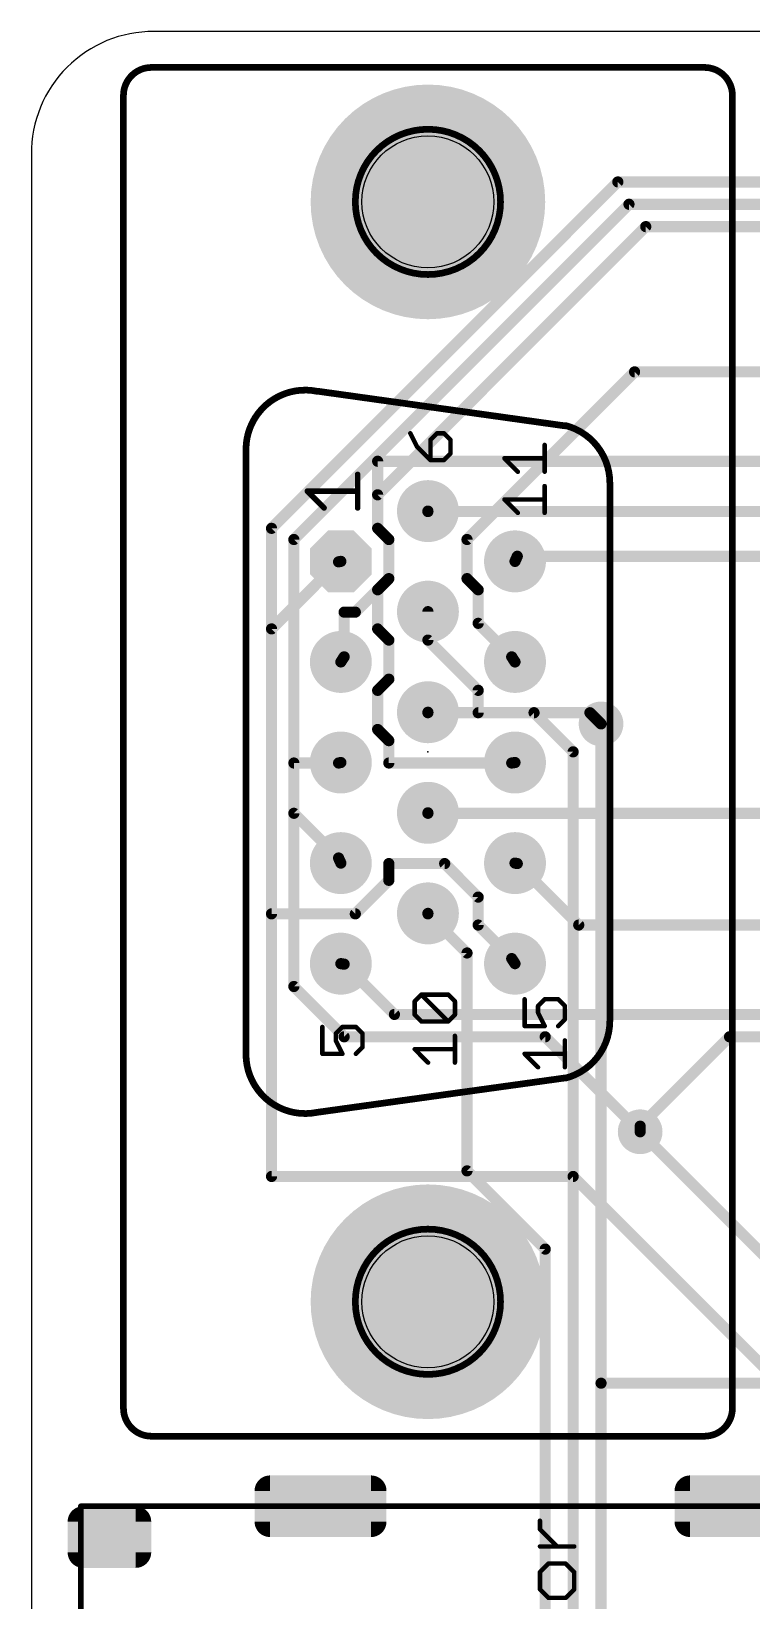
# Model space of a CAD drawing. Extents: x -5 to 102, y -1 to 61.
# Drawn here: x 0 to 16.38, y 25.67 to 61.33 of the extents above; entities that cross this region are included whole.
import ezdxf

# ---------------------------------------------------------------- set-up
doc = ezdxf.new("R2010")
doc.units = 0
for name, color, linetype in [('1', 22, 'CONTINUOUS'), ('16', 175, 'CONTINUOUS'), ('17', 82, 'CONTINUOUS'), ('18', 82, 'CONTINUOUS'), ('20', 7, 'CONTINUOUS'), ('21', 253, 'CONTINUOUS'), ('23', 7, 'CONTINUOUS'), ('43', 82, 'CONTINUOUS'), ('48', 253, 'CONTINUOUS')]:
    doc.layers.add(name, color=color, linetype=linetype)

# ---------------------------------------------------------------- blocks, each defined once
blk = doc.blocks.new('RECT224000X304000R50')
at = {"const_width": 0.35}
blk.add_lwpolyline([(0.525, -0.6), (0.525, 0.6, 0.4142), (0.35, 0.775), (-0.35, 0.775, 0.4142), (-0.525, 0.6), (-0.525, -0.6, 0.4142), (-0.35, -0.775), (0.35, -0.775, 0.4142)], format="xyb", close=True, dxfattribs=at)
blk.add_solid([(-0.3754, -0.6254), (0.3754, -0.6254), (-0.3754, 0.6254), (0.3754, 0.6254)])
blk = doc.blocks.new('RECT224000X480000R50')
at = {"const_width": 0.35}
blk.add_lwpolyline([(0.525, -1.15), (0.525, 1.15, 0.4142), (0.35, 1.325), (-0.35, 1.325, 0.4142), (-0.525, 1.15), (-0.525, -1.15, 0.4142), (-0.35, -1.325), (0.35, -1.325, 0.4142)], format="xyb", close=True, dxfattribs=at)
blk.add_solid([(-0.3754, -1.1754), (0.3754, -1.1754), (-0.3754, 1.1754), (0.3754, 1.1754)])
blk = doc.blocks.new('OCTAGONP')
at = {"const_width": 0.5}
blk.add_lwpolyline([(-0.25, -0.1036), (-0.25, 0.1036), (-0.1036, 0.25), (0.1036, 0.25), (0.25, 0.1036), (0.25, -0.1036), (0.1036, -0.25), (-0.1036, -0.25), (-0.25, -0.1036), (-0.25, 0.1036)], dxfattribs=at)
blk = doc.blocks.new('ROUNDP')
at = {"const_width": 0.5}
blk.add_lwpolyline([(0, -0.25, 1), (0, 0.25, 1), (0, -0.25)], format="xyb", dxfattribs=at)
blk = doc.blocks.new('ROUNDV')
at = {"const_width": 0.5}
blk.add_lwpolyline([(0, -0.25, 1), (0, 0.25, 1), (0, -0.25)], format="xyb", dxfattribs=at)

msp = doc.modelspace()

# ---------------------------------------------------------------- linework, layer by layer
at = {"layer": '1', "const_width": 0.254}
for points in [[(13.335, 57.912), (5.461, 50.038)], [(98.679, 57.912), (13.335, 57.912)], [(13.589, 57.404), (5.969, 49.784)], [(98.171, 57.404), (13.589, 57.404)], [(13.97, 56.896), (7.874, 50.8)], [(97.663, 56.896), (13.97, 56.896)], [(13.716, 53.594), (9.906, 49.784)], [(19.05, 53.594), (13.716, 53.594)], [(7.874, 50.8), (7.874, 50.038)], [(5.461, 50.038), (5.461, 41.275)], [(7.874, 50.038), (8.128, 49.784)], [(5.969, 49.784), (5.969, 43.561)], [(8.128, 49.784), (8.128, 48.895)], [(9.906, 49.784), (9.906, 48.895)], [(11.049, 49.403), (10.997, 49.287)], [(21.59, 49.403), (11.049, 49.403)], [(8.128, 48.895), (7.874, 48.641)], [(9.906, 48.895), (10.16, 48.641)], [(7.874, 48.641), (7.874, 47.752)], [(10.16, 48.641), (10.16, 47.879)], [(9.017, 48.144), (9.017, 47.498)], [(7.874, 47.752), (8.128, 47.498)], [(10.16, 47.879), (10.922, 47.117)], [(8.128, 47.498), (8.128, 46.609)], [(9.017, 47.498), (10.16, 46.355)], [(10.922, 47.117), (10.997, 47.001)], [(8.128, 46.609), (7.874, 46.355)], [(7.874, 46.355), (7.874, 45.466)], [(10.16, 46.355), (10.16, 45.847)], [(10.16, 45.847), (11.43, 45.847)], [(11.43, 45.847), (12.319, 44.958)], [(12.954, 45.593), (12.954, 30.607)], [(7.874, 45.466), (8.128, 45.212)], [(8.128, 45.212), (8.128, 44.704)], [(12.319, 44.958), (12.319, 15.875)], [(8.128, 44.704), (10.922, 44.704)], [(10.922, 44.704), (10.997, 44.715)], [(5.969, 43.561), (6.985, 42.545)], [(6.985, 42.545), (7.037, 42.429)], [(8.128, 42.418), (9.398, 42.418)], [(8.128, 42.037), (8.128, 42.418)], [(9.398, 42.418), (10.16, 41.656)], [(7.366, 41.275), (8.128, 42.037)], [(10.16, 41.656), (10.16, 41.021)], [(5.461, 41.275), (7.366, 41.275)], [(9.017, 41.275), (9.017, 41.286)], [(9.906, 40.386), (9.017, 41.275)], [(10.16, 41.021), (10.922, 40.259)], [(9.906, 35.433), (9.906, 40.386)], [(10.922, 40.259), (10.997, 40.143)], [(13.843, 36.322), (19.177, 30.988)], [(11.684, 33.655), (9.906, 35.433)], [(11.684, 21.463), (11.684, 33.655)], [(12.954, 30.607), (12.954, 18.034)], [(18.288, 30.607), (12.954, 30.607)]]:
    msp.add_lwpolyline(points, dxfattribs=at)
at = {"layer": '1', "const_width": 0.127}
for points in [[(13.335, 57.9755, 1), (13.335, 57.8485)], [(13.3799, 57.8671, 1), (13.2901, 57.9569)], [(13.589, 57.4675, 1), (13.589, 57.3405)], [(13.6339, 57.3591, 1), (13.5441, 57.4489)], [(13.97, 56.9595, 1), (13.97, 56.8325)], [(14.0149, 56.8511, 1), (13.9251, 56.9409)], [(13.716, 53.6575, 1), (13.716, 53.5305)], [(13.7609, 53.5491, 1), (13.6711, 53.6389)], [(7.9375, 50.8, 1), (7.8105, 50.8)], [(7.8291, 50.8449, 1), (7.9189, 50.7551)], [(5.5245, 50.038, 1), (5.3975, 50.038)], [(5.4161, 50.0829, 1), (5.5059, 49.9931)], [(7.9189, 50.0829, 1), (7.8291, 49.9931)], [(7.8105, 50.038, 1), (7.9375, 50.038)], [(6.0325, 49.784, 1), (5.9055, 49.784)], [(5.9241, 49.8289, 1), (6.0139, 49.7391)], [(8.1915, 49.784, 1), (8.0645, 49.784)], [(8.0831, 49.7391, 1), (8.1729, 49.8289)], [(9.9695, 49.784, 1), (9.8425, 49.784)], [(9.8611, 49.8289, 1), (9.9509, 49.7391)], [(10.9391, 49.313, 1), (11.0549, 49.261)], [(11.049, 49.4665, 1), (11.049, 49.3395)], [(11.1069, 49.377, 1), (10.9911, 49.429)], [(8.0645, 48.895, 1), (8.1915, 48.895)], [(8.1729, 48.8501, 1), (8.0831, 48.9399)], [(9.9509, 48.9399, 1), (9.8611, 48.8501)], [(9.8425, 48.895, 1), (9.9695, 48.895)], [(7.9375, 48.641, 1), (7.8105, 48.641)], [(7.8291, 48.6859, 1), (7.9189, 48.5961)], [(10.2235, 48.641, 1), (10.0965, 48.641)], [(10.1151, 48.5961, 1), (10.2049, 48.6859)], [(9.0805, 48.144, 1), (8.9535, 48.144)], [(7.9189, 47.7969, 1), (7.8291, 47.7071)], [(7.8105, 47.752, 1), (7.9375, 47.752)], [(10.2049, 47.9239, 1), (10.1151, 47.8341)], [(10.0965, 47.879, 1), (10.2235, 47.879)], [(8.1915, 47.498, 1), (8.0645, 47.498)], [(8.0831, 47.4531, 1), (8.1729, 47.5429)], [(9.0619, 47.5429, 1), (8.9721, 47.4531)], [(8.9535, 47.498, 1), (9.0805, 47.498)], [(10.9753, 47.1515, 1), (10.8687, 47.0825)], [(10.8771, 47.0721, 1), (10.9669, 47.1619)], [(10.9437, 46.9665, 1), (11.0503, 47.0355)], [(8.1729, 46.5641, 1), (8.0831, 46.6539)], [(7.9375, 46.355, 1), (7.8105, 46.355)], [(7.8291, 46.3999, 1), (7.9189, 46.3101)], [(8.0645, 46.609, 1), (8.1915, 46.609)], [(10.2235, 46.355, 1), (10.0965, 46.355)], [(10.1151, 46.3101, 1), (10.2049, 46.3999)], [(10.16, 45.9105, 1), (10.16, 45.7835)], [(10.0965, 45.847, 1), (10.2235, 45.847)], [(11.4749, 45.8919, 1), (11.3851, 45.8021)], [(11.43, 45.7835, 1), (11.43, 45.9105)], [(13.0175, 45.593, 1), (12.8905, 45.593)], [(7.9189, 45.5109, 1), (7.8291, 45.4211)], [(7.8105, 45.466, 1), (7.9375, 45.466)], [(8.1915, 45.212, 1), (8.0645, 45.212)], [(8.0831, 45.1671, 1), (8.1729, 45.2569)], [(12.3825, 44.958, 1), (12.2555, 44.958)], [(12.2741, 44.9131, 1), (12.3639, 45.0029)], [(8.128, 44.7675, 1), (8.128, 44.6405)], [(8.0645, 44.704, 1), (8.1915, 44.704)], [(10.9128, 44.7668, 1), (10.9312, 44.6412)], [(10.922, 44.6405, 1), (10.922, 44.7675)], [(11.0062, 44.6522, 1), (10.9878, 44.7778)], [(6.0139, 43.6059, 1), (5.9241, 43.5161)], [(5.9055, 43.561, 1), (6.0325, 43.561)], [(7.0429, 42.571, 1), (6.9271, 42.519)], [(6.9401, 42.5001, 1), (7.0299, 42.5899)], [(6.9791, 42.403, 1), (7.0949, 42.455)], [(8.128, 42.4815, 1), (8.128, 42.3545)], [(8.1915, 42.418, 1), (8.0645, 42.418)], [(9.4429, 42.4629, 1), (9.3531, 42.3731)], [(9.398, 42.3545, 1), (9.398, 42.4815)], [(8.0645, 42.037, 1), (8.1915, 42.037)], [(8.1729, 41.9921, 1), (8.0831, 42.0819)], [(10.2235, 41.656, 1), (10.0965, 41.656)], [(10.1151, 41.6111, 1), (10.2049, 41.7009)], [(5.461, 41.3385, 1), (5.461, 41.2115)], [(7.3211, 41.3199, 1), (7.4109, 41.2301)], [(7.366, 41.2115, 1), (7.366, 41.3385)], [(9.0805, 41.286, 1), (8.9535, 41.286)], [(9.0619, 41.3199, 1), (8.9721, 41.2301)], [(5.3975, 41.275, 1), (5.5245, 41.275)], [(8.9535, 41.275, 1), (9.0805, 41.275)], [(10.2049, 41.0659, 1), (10.1151, 40.9761)], [(10.0965, 41.021, 1), (10.2235, 41.021)], [(9.9695, 40.386, 1), (9.8425, 40.386)], [(9.8611, 40.3411, 1), (9.9509, 40.4309)], [(10.9753, 40.2935, 1), (10.8687, 40.2245)], [(10.8771, 40.2141, 1), (10.9669, 40.3039)], [(10.9437, 40.1085, 1), (11.0503, 40.1775)], [(13.8879, 36.3669, 1), (13.7981, 36.2771)], [(9.9509, 35.4779, 1), (9.8611, 35.3881)], [(9.8425, 35.433, 1), (9.9695, 35.433)], [(11.7475, 33.655, 1), (11.6205, 33.655)], [(11.6391, 33.6101, 1), (11.7289, 33.6999)], [(13.0175, 30.607, 1), (12.8905, 30.607)], [(12.954, 30.6705, 1), (12.954, 30.5435)], [(12.8905, 30.607, 1), (13.0175, 30.607)]]:
    msp.add_lwpolyline(points, format="xyb", dxfattribs=at)
at = {"layer": '16', "const_width": 0.254}
for points in [[(7.874, 51.562), (7.874, 50.038)], [(18.034, 51.562), (7.874, 51.562)], [(9.017, 50.419), (9.017, 50.43)], [(30.48, 50.419), (9.017, 50.419)], [(7.874, 50.038), (8.128, 49.784)], [(8.128, 49.784), (8.128, 48.895)], [(5.461, 47.752), (6.985, 49.276)], [(6.985, 49.276), (7.037, 49.287)], [(8.128, 48.895), (7.366, 48.133)], [(7.112, 48.133), (7.112, 47.117)], [(7.366, 48.133), (7.112, 48.133)], [(5.461, 35.306), (5.461, 47.752)], [(7.112, 47.117), (7.037, 47.001)], [(9.017, 45.847), (9.017, 45.858)], [(9.017, 45.847), (12.7, 45.847)], [(12.7, 45.847), (12.954, 45.593)], [(5.969, 44.704), (5.969, 39.624)], [(6.985, 44.704), (5.969, 44.704)], [(6.985, 44.704), (7.037, 44.715)], [(9.017, 43.561), (9.017, 43.572)], [(40.386, 43.561), (9.017, 43.561)], [(11.049, 42.418), (10.997, 42.429)], [(12.446, 41.021), (11.049, 42.418)], [(37.338, 41.021), (12.446, 41.021)], [(7.112, 40.132), (7.037, 40.143)], [(7.112, 40.132), (8.255, 38.989)], [(5.969, 39.624), (7.112, 38.481)], [(8.255, 38.989), (48.133, 38.989)], [(7.112, 38.481), (11.684, 38.481)], [(11.684, 38.481), (13.843, 36.322)], [(15.875, 38.481), (13.843, 36.449)], [(62.611, 38.481), (15.875, 38.481)], [(13.843, 36.449), (13.843, 36.322)], [(12.319, 35.306), (5.461, 35.306)], [(16.9545, 30.6705), (12.319, 35.306)]]:
    msp.add_lwpolyline(points, dxfattribs=at)
at = {"layer": '16', "const_width": 0.127}
for points in [[(7.9375, 51.562, 1), (7.8105, 51.562)], [(7.874, 51.6255, 1), (7.874, 51.4985)], [(9.0805, 50.43, 1), (8.9535, 50.43)], [(9.017, 50.4825, 1), (9.017, 50.3555)], [(8.9535, 50.419, 1), (9.0805, 50.419)], [(7.9189, 50.0829, 1), (7.8291, 49.9931)], [(7.8105, 50.038, 1), (7.9375, 50.038)], [(8.1915, 49.784, 1), (8.0645, 49.784)], [(8.0831, 49.7391, 1), (8.1729, 49.8289)], [(6.9719, 49.3381, 1), (6.9981, 49.2139)], [(7.0299, 49.2311, 1), (6.9401, 49.3209)], [(7.0501, 49.2249, 1), (7.0239, 49.3491)], [(8.0645, 48.895, 1), (8.1915, 48.895)], [(8.1729, 48.8501, 1), (8.0831, 48.9399)], [(7.1755, 48.133, 1), (7.0485, 48.133)], [(7.112, 48.1965, 1), (7.112, 48.0695)], [(7.3211, 48.1779, 1), (7.4109, 48.0881)], [(7.366, 48.0695, 1), (7.366, 48.1965)], [(5.5245, 47.752, 1), (5.3975, 47.752)], [(5.4161, 47.7969, 1), (5.5059, 47.7071)], [(6.9837, 47.0355, 1), (7.0903, 46.9665)], [(7.0485, 47.117, 1), (7.1755, 47.117)], [(7.1653, 47.0825, 1), (7.0587, 47.1515)], [(9.0805, 45.858, 1), (8.9535, 45.858)], [(9.017, 45.9105, 1), (9.017, 45.7835)], [(8.9535, 45.847, 1), (9.0805, 45.847)], [(12.7449, 45.8919, 1), (12.6551, 45.8021)], [(12.7, 45.7835, 1), (12.7, 45.9105)], [(12.9091, 45.5481, 1), (12.9989, 45.6379)], [(6.0325, 44.704, 1), (5.9055, 44.704)], [(5.969, 44.7675, 1), (5.969, 44.6405)], [(6.9719, 44.7661, 1), (6.9981, 44.6419)], [(6.985, 44.6405, 1), (6.985, 44.7675)], [(7.0501, 44.6529, 1), (7.0239, 44.7771)], [(9.0805, 43.572, 1), (8.9535, 43.572)], [(9.017, 43.6245, 1), (9.017, 43.4975)], [(8.9535, 43.561, 1), (9.0805, 43.561)], [(11.0101, 42.4911, 1), (10.9839, 42.3669)], [(11.0939, 42.4629, 1), (11.0041, 42.3731)], [(11.0359, 42.3559, 1), (11.0621, 42.4801)], [(12.446, 41.0845, 1), (12.446, 40.9575)], [(12.4011, 40.9761, 1), (12.4909, 41.0659)], [(7.0462, 40.2058, 1), (7.0278, 40.0802)], [(7.1569, 40.1769, 1), (7.0671, 40.0871)], [(7.1028, 40.0692, 1), (7.1212, 40.1948)], [(6.0139, 39.6689, 1), (5.9241, 39.5791)], [(5.9055, 39.624, 1), (6.0325, 39.624)], [(8.255, 39.0525, 1), (8.255, 38.9255)], [(8.2101, 38.9441, 1), (8.2999, 39.0339)], [(7.112, 38.5445, 1), (7.112, 38.4175)], [(7.0671, 38.4361, 1), (7.1569, 38.5259)], [(11.7289, 38.5259, 1), (11.6391, 38.4361)], [(11.684, 38.4175, 1), (11.684, 38.5445)], [(15.875, 38.5445, 1), (15.875, 38.4175)], [(15.9199, 38.4361, 1), (15.8301, 38.5259)], [(13.9065, 36.449, 1), (13.7795, 36.449)], [(13.7981, 36.4939, 1), (13.8879, 36.4041)], [(13.7795, 36.322, 1), (13.9065, 36.322)], [(13.7981, 36.2771, 1), (13.8879, 36.3669)], [(5.461, 35.3695, 1), (5.461, 35.2425)], [(5.3975, 35.306, 1), (5.5245, 35.306)], [(12.3639, 35.3509, 1), (12.2741, 35.2611)], [(12.319, 35.2425, 1), (12.319, 35.3695)]]:
    msp.add_lwpolyline(points, format="xyb", dxfattribs=at)
at = {"layer": '20'}
for p, q in [((98.1301, 61.3338), (2.7891, 61.3311)), ((0, 58.5419), (0, 2.6058))]:
    msp.add_line(p, q, dxfattribs=at)
for centre in [(9.017, 57.458), (9.017, 32.458)]:
    msp.add_circle(centre, 1.5, dxfattribs=at)
msp.add_arc((2.7729, 58.5582), 2.773, 89.6656, 180.336, dxfattribs=at)
at = {"layer": '21'}
for points, const_width in [([(2.729, 60.514, 0.4142), (2.094, 59.879)], 0.1524), ([(2.729, 60.5521, 1), (2.729, 60.4759)], 0.0762), ([(2.729, 60.4759, 1), (2.729, 60.5521)], 0.0762), ([(15.94, 59.879, 0.4142), (15.305, 60.514)], 0.1524), ([(15.305, 60.5521, 1), (15.305, 60.4759)], 0.0762), ([(15.305, 60.4759, 1), (15.305, 60.5521)], 0.0762), ([(2.1321, 59.871, 1), (2.0559, 59.871)], 0.0762), ([(15.9781, 59.879, 1), (15.9019, 59.879)], 0.0762), ([(2.0559, 59.879, 1), (2.1321, 59.879)], 0.0762), ([(15.9019, 59.879, 1), (15.9781, 59.879)], 0.0762), ([(9.017, 55.807, 1), (9.017, 59.109, 1), (9.017, 55.807)], 0.1524), ([(6.5132, 53.1495, 0.4786), (4.88, 51.834)], 0.1524), ([(6.5113, 53.1927, 1), (6.5007, 53.1173)], 0.0762), ([(6.5051, 53.1123, 1), (6.5213, 53.1867)], 0.0762), ([(13.154, 51.072, 0.3415), (12.1465, 52.3749)], 0.1524), ([(12.1561, 52.4118, 1), (12.1369, 52.338)], 0.0762), ([(12.1327, 52.3293, 1), (12.1433, 52.4047)], 0.0762), ([(8.6387, 52.2103, 1), (8.5933, 52.1876)], 0.0508), ([(9.0556, 52.0644, 1), (9.0916, 52.0284)], 0.0508), ([(9.099, 52.0464, 1), (9.0482, 52.0464)], 0.0508), ([(9.2261, 52.2243, 1), (9.2261, 52.1735)], 0.0508), ([(9.2441, 52.181, 1), (9.2082, 52.2169)], 0.0508), ([(9.3966, 52.2169, 1), (9.3607, 52.181)], 0.0508), ([(9.3787, 52.1735, 1), (9.3787, 52.2243)], 0.0508), ([(9.5566, 52.0464, 1), (9.5058, 52.0464)], 0.0508), ([(9.5132, 52.0284, 1), (9.5492, 52.0644)], 0.0508), ([(4.9181, 51.834, 1), (4.8419, 51.834)], 0.0762), ([(4.8419, 51.834, 1), (4.9181, 51.834)], 0.0762), ([(8.7865, 51.9118, 1), (8.7506, 51.8759)], 0.0508), ([(8.7458, 51.8825, 1), (8.7913, 51.9052)], 0.0508), ([(9.5058, 51.7413, 1), (9.5566, 51.7413)], 0.0508), ([(9.5492, 51.7234, 1), (9.5132, 51.7593)], 0.0508), ([(11.6966, 51.9344, 1), (11.6458, 51.9344)], 0.0508), ([(9.0736, 51.6142, 1), (9.0736, 51.5634)], 0.0508), ([(9.0482, 51.5888, 1), (9.099, 51.5888)], 0.0508), ([(9.0556, 51.5708, 1), (9.0916, 51.6068)], 0.0508), ([(9.3607, 51.6068, 1), (9.3966, 51.5708)], 0.0508), ([(9.3787, 51.5634, 1), (9.3787, 51.6142)], 0.0508), ([(10.756, 51.6548, 1), (10.756, 51.604)], 0.0508), ([(10.774, 51.6473, 1), (10.7381, 51.6114)], 0.0508), ([(11.0431, 51.3064, 1), (11.079, 51.3423)], 0.0508), ([(11.6712, 51.604, 1), (11.6712, 51.6548)], 0.0508), ([(7.4503, 51.2642, 1), (7.3868, 51.2642)], 0.0635), ([(11.6458, 51.3243, 1), (11.6966, 51.3243)], 0.0508), ([(11.6966, 50.9989, 1), (11.6458, 50.9989)], 0.0508), ([(13.1921, 51.072, 1), (13.1159, 51.072)], 0.0762), ([(13.1159, 51.072, 1), (13.1921, 51.072)], 0.0762), ([(6.2745, 50.9146, 1), (6.2745, 50.8511)], 0.0635), ([(6.297, 50.9053, 1), (6.2521, 50.8604)], 0.0635), ([(7.4185, 50.8511, 1), (7.4185, 50.9146)], 0.0635), ([(10.756, 50.7193, 1), (10.756, 50.6685)], 0.0508), ([(10.774, 50.7118, 1), (10.7381, 50.6759)], 0.0508), ([(11.6712, 50.6685, 1), (11.6712, 50.7193)], 0.0508), ([(6.6334, 50.479, 1), (6.6783, 50.524)], 0.0635), ([(7.3868, 50.5015, 1), (7.4503, 50.5015)], 0.0635), ([(11.0431, 50.3708, 1), (11.079, 50.4068)], 0.0508), ([(11.6458, 50.3888, 1), (11.6966, 50.3888)], 0.0508), ([(8.7414, 39.2869, 1), (8.6906, 39.2869)], 0.0508), ([(8.6981, 39.3049, 1), (8.734, 39.2689)], 0.0508), ([(8.8686, 39.4648, 1), (8.8686, 39.414)], 0.0508), ([(8.8865, 39.4574, 1), (8.8506, 39.4215)], 0.0508), ([(8.8865, 39.4215, 1), (8.8506, 39.4574)], 0.0508), ([(9.4966, 39.4574, 1), (9.4607, 39.4215)], 0.0508), ([(9.4787, 39.414, 1), (9.4787, 39.4648)], 0.0508), ([(9.6566, 39.2869, 1), (9.6058, 39.2869)], 0.0508), ([(9.6132, 39.2689, 1), (9.6492, 39.3049)], 0.0508), ([(11.2414, 39.3344, 1), (11.1906, 39.3344)], 0.0508), ([(11.6736, 39.3598, 1), (11.6736, 39.309)], 0.0508), ([(11.6916, 39.3165, 1), (11.6556, 39.3524)], 0.0508), ([(11.9966, 39.3524, 1), (11.9607, 39.3165)], 0.0508), ([(11.9787, 39.309, 1), (11.9787, 39.3598)], 0.0508), ([(8.6906, 38.9818, 1), (8.7414, 38.9818)], 0.0508), ([(8.734, 38.9998, 1), (8.6981, 38.9639)], 0.0508), ([(8.8686, 38.8547, 1), (8.8686, 38.8039)], 0.0508), ([(9.4787, 38.8039, 1), (9.4787, 38.8547)], 0.0508), ([(9.6058, 38.9818, 1), (9.6566, 38.9818)], 0.0508), ([(9.6492, 38.9639, 1), (9.6132, 38.9998)], 0.0508), ([(11.5031, 39.1999, 1), (11.539, 39.1639)], 0.0508), ([(11.5465, 39.1819, 1), (11.4957, 39.1819)], 0.0508), ([(11.5438, 39.0407, 1), (11.4984, 39.018)], 0.0508), ([(11.4957, 39.0294, 1), (11.5465, 39.0294)], 0.0508), ([(12.1465, 37.5411, 0.3415), (13.154, 38.844)], 0.1524), ([(12.1566, 39.1819, 1), (12.1058, 39.1819)], 0.0508), ([(12.1058, 38.8768, 1), (12.1566, 38.8768)], 0.0508), ([(12.1132, 39.1639, 1), (12.1492, 39.1999)], 0.0508), ([(12.1492, 38.8589, 1), (12.1132, 38.8948)], 0.0508), ([(13.1921, 38.844, 1), (13.1159, 38.844)], 0.0762), ([(13.1159, 38.844, 1), (13.1921, 38.844)], 0.0762), ([(6.6414, 38.7039, 1), (6.5906, 38.7039)], 0.0508), ([(6.9031, 38.5694, 1), (6.939, 38.5334)], 0.0508), ([(6.9465, 38.5514, 1), (6.8957, 38.5514)], 0.0508), ([(7.0736, 38.7293, 1), (7.0736, 38.6785)], 0.0508), ([(7.0916, 38.686, 1), (7.0556, 38.7219)], 0.0508), ([(7.3966, 38.7219, 1), (7.3607, 38.686)], 0.0508), ([(7.3787, 38.6785, 1), (7.3787, 38.7293)], 0.0508), ([(7.5566, 38.5514, 1), (7.5058, 38.5514)], 0.0508), ([(7.5132, 38.5334, 1), (7.5492, 38.5694)], 0.0508), ([(8.8506, 38.8114, 1), (8.8865, 38.8473)], 0.0508), ([(9.4607, 38.8473, 1), (9.4966, 38.8114)], 0.0508), ([(9.4607, 38.8114, 1), (9.4966, 38.8473)], 0.0508), ([(9.6566, 38.5039, 1), (9.6058, 38.5039)], 0.0508), ([(11.216, 38.7497, 1), (11.216, 38.6989)], 0.0508), ([(11.1906, 38.7243, 1), (11.2414, 38.7243)], 0.0508), ([(11.6509, 38.713, 1), (11.6963, 38.7357)], 0.0508), ([(11.6736, 38.6989, 1), (11.6736, 38.7497)], 0.0508), ([(11.9607, 38.7423, 1), (11.9966, 38.7064)], 0.0508), ([(6.9438, 38.4102, 1), (6.8984, 38.3875)], 0.0508), ([(6.8957, 38.3989, 1), (6.9465, 38.3989)], 0.0508), ([(7.5058, 38.2463, 1), (7.5566, 38.2463)], 0.0508), ([(7.5492, 38.2284, 1), (7.5132, 38.2643)], 0.0508), ([(8.716, 38.2243, 1), (8.716, 38.1735)], 0.0508), ([(8.734, 38.2168, 1), (8.6981, 38.1809)], 0.0508), ([(9.6312, 38.1735, 1), (9.6312, 38.2243)], 0.0508), ([(12.1566, 38.3989, 1), (12.1058, 38.3989)], 0.0508), ([(4.88, 38.082, 0.4733), (6.4902, 36.7619)], 0.1524), ([(4.9181, 38.082, 1), (4.8419, 38.082)], 0.0762), ([(4.8419, 38.082, 1), (4.9181, 38.082)], 0.0762), ([(6.616, 38.1192, 1), (6.616, 38.0684)], 0.0508), ([(6.5906, 38.0938, 1), (6.6414, 38.0938)], 0.0508), ([(7.0509, 38.0824, 1), (7.0963, 38.1052)], 0.0508), ([(7.0736, 38.0684, 1), (7.0736, 38.1192)], 0.0508), ([(7.3607, 38.1118, 1), (7.3966, 38.0758)], 0.0508), ([(9.0031, 37.8758, 1), (9.039, 37.9118)], 0.0508), ([(9.6058, 37.8938, 1), (9.6566, 37.8938)], 0.0508), ([(11.216, 38.1193, 1), (11.216, 38.0685)], 0.0508), ([(11.234, 38.1118, 1), (11.1981, 38.0759)], 0.0508), ([(11.5031, 37.7708, 1), (11.539, 37.8068)], 0.0508), ([(12.1058, 37.7888, 1), (12.1566, 37.7888)], 0.0508), ([(12.1312, 38.0685, 1), (12.1312, 38.1193)], 0.0508), ([(12.1369, 37.578, 1), (12.1561, 37.5042)], 0.0762), ([(12.1682, 37.5113, 1), (12.1578, 37.5867)], 0.0762), ([(6.4748, 36.7987, 1), (6.4852, 36.7233)], 0.0762), ([(6.4977, 36.7245, 1), (6.4827, 36.7993)], 0.0762), ([(9.017, 30.807, 1), (9.017, 34.109, 1), (9.017, 30.807)], 0.1524), ([(2.094, 30.037, 0.4142), (2.729, 29.402)], 0.1524), ([(2.1321, 30.037, 1), (2.0559, 30.037)], 0.0762), ([(2.0559, 30.037, 1), (2.1321, 30.037)], 0.0762), ([(15.305, 29.402, 0.4142), (15.94, 30.037)], 0.1524), ([(15.9781, 30.037, 1), (15.9019, 30.037)], 0.0762), ([(15.9019, 30.045, 1), (15.9781, 30.045)], 0.0762), ([(2.729, 29.4401, 1), (2.729, 29.3639)], 0.0762), ([(2.729, 29.3639, 1), (2.729, 29.4401)], 0.0762), ([(15.305, 29.4401, 1), (15.305, 29.3639)], 0.0762), ([(15.305, 29.3639, 1), (15.305, 29.4401)], 0.0762), ([(1.125, 27.8418, 1), (1.125, 27.7783)], 0.0635), ([(1.1567, 27.81, 1), (1.0933, 27.81)], 0.0635)]:
    msp.add_lwpolyline(points, format="xyb", dxfattribs=dict(at, const_width=const_width))
for points, const_width in [([(2.729, 60.514), (15.305, 60.514)], 0.1524), ([(2.094, 59.871), (2.094, 30.037)], 0.1524), ([(15.94, 30.045), (15.94, 59.879)], 0.1524), ([(6.506, 53.155), (12.138, 52.367)], 0.1524), ([(8.616, 52.1989), (8.7686, 51.8939)], 0.1016), ([(9.2261, 52.1989), (9.0736, 52.0464)], 0.1016), ([(9.0736, 52.0464), (9.0736, 51.5888)], 0.1016), ([(9.3787, 52.1989), (9.2261, 52.1989)], 0.1016), ([(9.5312, 52.0464), (9.3787, 52.1989)], 0.1016), ([(9.5312, 51.7413), (9.5312, 52.0464)], 0.1016), ([(4.88, 38.082), (4.88, 51.834)], 0.1524), ([(8.7686, 51.8939), (9.0736, 51.5888)], 0.1016), ([(9.3787, 51.5888), (9.5312, 51.7413)], 0.1016), ([(11.6712, 51.3243), (11.6712, 51.9344)], 0.1016), ([(9.0736, 51.5888), (9.3787, 51.5888)], 0.1016), ([(11.0611, 51.3243), (10.756, 51.6294)], 0.1016), ([(10.756, 51.6294), (11.6712, 51.6294)], 0.1016), ([(7.4185, 50.5015), (7.4185, 51.2642)], 0.127), ([(11.6712, 50.3888), (11.6712, 50.9989)], 0.1016), ([(13.154, 38.844), (13.154, 51.072)], 0.1524), ([(6.6559, 50.5015), (6.2745, 50.8828)], 0.127), ([(6.2745, 50.8828), (7.4185, 50.8828)], 0.127), ([(11.0611, 50.3888), (10.756, 50.6939)], 0.1016), ([(10.756, 50.6939), (11.6712, 50.6939)], 0.1016), ([(8.716, 39.2869), (8.8686, 39.4394)], 0.1016), ([(8.716, 38.9818), (8.716, 39.2869)], 0.1016), ([(8.8686, 39.4394), (9.4787, 39.4394)], 0.1016), ([(9.4787, 38.8293), (8.8686, 39.4394)], 0.1016), ([(9.4787, 39.4394), (9.6312, 39.2869)], 0.1016), ([(9.6312, 39.2869), (9.6312, 38.9818)], 0.1016), ([(11.216, 39.3344), (11.216, 38.7243)], 0.1016), ([(11.5211, 39.1819), (11.6736, 39.3344)], 0.1016), ([(11.6736, 39.3344), (11.9787, 39.3344)], 0.1016), ([(11.9787, 39.3344), (12.1312, 39.1819)], 0.1016), ([(8.8686, 38.8293), (8.716, 38.9818)], 0.1016), ([(9.4787, 38.8293), (8.8686, 38.8293)], 0.1016), ([(9.6312, 38.9818), (9.4787, 38.8293)], 0.1016), ([(11.5211, 39.0294), (11.5211, 39.1819)], 0.1016), ([(11.6736, 38.7243), (11.5211, 39.0294)], 0.1016), ([(12.1312, 38.8768), (11.9787, 38.7243)], 0.1016), ([(12.1312, 39.1819), (12.1312, 38.8768)], 0.1016), ([(6.616, 38.7039), (6.616, 38.0938)], 0.1016), ([(6.9211, 38.5514), (7.0736, 38.7039)], 0.1016), ([(6.9211, 38.3989), (6.9211, 38.5514)], 0.1016), ([(7.0736, 38.7039), (7.3787, 38.7039)], 0.1016), ([(7.3787, 38.7039), (7.5312, 38.5514)], 0.1016), ([(7.5312, 38.5514), (7.5312, 38.2463)], 0.1016), ([(9.6312, 37.8938), (9.6312, 38.5039)], 0.1016), ([(11.216, 38.7243), (11.6736, 38.7243)], 0.1016), ([(7.0736, 38.0938), (6.9211, 38.3989)], 0.1016), ([(7.5312, 38.2463), (7.3787, 38.0938)], 0.1016), ([(9.0211, 37.8938), (8.716, 38.1989)], 0.1016), ([(8.716, 38.1989), (9.6312, 38.1989)], 0.1016), ([(12.1312, 37.7888), (12.1312, 38.3989)], 0.1016), ([(6.616, 38.0938), (7.0736, 38.0938)], 0.1016), ([(11.5211, 37.7888), (11.216, 38.0939)], 0.1016), ([(11.216, 38.0939), (12.1312, 38.0939)], 0.1016), ([(12.163, 37.549), (6.48, 36.761)], 0.1524), ([(2.729, 29.402), (15.305, 29.402)], 0.1524), ([(1.125, 27.81), (1.125, 12.51)], 0.127), ([(16.925, 27.81), (1.125, 27.81)], 0.127)]:
    msp.add_lwpolyline(points, dxfattribs=dict(at, const_width=const_width))
at = {"layer": '23'}
msp.add_point((9.017, 44.958), dxfattribs=at)
at = {"layer": '43', "const_width": 2.667}
for points in [[(9.017, 56.1245, 1), (9.017, 58.7915, 1), (9.017, 56.1245)], [(9.017, 31.1245, 1), (9.017, 33.7915, 1), (9.017, 31.1245)]]:
    msp.add_lwpolyline(points, format="xyb", dxfattribs=at)
at = {"layer": '48', "const_width": 0.1016}
for points in [[(11.5646, 27.2861), (11.5646, 27.481)], [(11.9544, 26.8963), (11.5646, 27.2861)], [(12.3442, 26.8963), (11.5646, 26.8963)], [(11.7595, 26.5065), (11.5646, 26.3116)], [(12.1493, 26.5065), (11.7595, 26.5065)], [(12.3442, 26.3116), (12.1493, 26.5065)], [(11.5646, 26.3116), (11.5646, 25.9218)], [(12.3442, 25.9218), (12.3442, 26.3116)], [(11.5646, 25.9218), (11.7595, 25.7269)], [(11.7595, 25.7269), (12.1493, 25.7269)], [(12.1493, 25.7269), (12.3442, 25.9218)]]:
    msp.add_lwpolyline(points, dxfattribs=at)
at = {"layer": '48', "const_width": 0.0508}
for points in [[(11.59, 27.481, 1), (11.5392, 27.481)], [(11.5826, 27.304, 1), (11.5466, 27.2681)], [(11.5392, 27.2861, 1), (11.59, 27.2861)], [(11.5646, 26.9217, 1), (11.5646, 26.8709)], [(11.9364, 26.8783, 1), (11.9724, 26.9142)], [(12.3442, 26.8709, 1), (12.3442, 26.9217)], [(11.7595, 26.5319, 1), (11.7595, 26.4811)], [(11.7775, 26.4885, 1), (11.7415, 26.5244)], [(12.1673, 26.5244, 1), (12.1313, 26.4885)], [(12.1493, 26.4811, 1), (12.1493, 26.5319)], [(11.59, 26.3116, 1), (11.5392, 26.3116)], [(11.5466, 26.3295, 1), (11.5826, 26.2936)], [(12.3696, 26.3116, 1), (12.3188, 26.3116)], [(12.3262, 26.2936, 1), (12.3622, 26.3295)], [(11.5826, 25.9397, 1), (11.5466, 25.9038)], [(11.5392, 25.9218, 1), (11.59, 25.9218)], [(11.7595, 25.7523, 1), (11.7595, 25.7015)], [(11.7415, 25.7089, 1), (11.7775, 25.7448)], [(12.1313, 25.7448, 1), (12.1673, 25.7089)], [(12.1493, 25.7015, 1), (12.1493, 25.7523)], [(12.3188, 25.9218, 1), (12.3696, 25.9218)], [(12.3622, 25.9038, 1), (12.3262, 25.9397)]]:
    msp.add_lwpolyline(points, format="xyb", dxfattribs=at)

# ---------------------------------------------------------------- block references
at = {"layer": '1', "rotation": 270}
for name, p in [('RECT224000X480000R50', (6.575, 27.81)), ('RECT224000X480000R50', (16.125, 27.81)), ('RECT224000X304000R50', (1.775, 27.11))]:
    msp.add_blockref(name, p, dxfattribs=at)
at = {"layer": '17', "xscale": 1.408, "yscale": 1.408, "rotation": 90}
for name, p in [('ROUNDP', (9.017, 50.43)), ('ROUNDP', (9.017, 50.43)), ('OCTAGONP', (7.037, 49.287)), ('OCTAGONP', (7.037, 49.287)), ('ROUNDP', (10.997, 49.287)), ('ROUNDP', (10.997, 49.287)), ('ROUNDP', (9.017, 48.144)), ('ROUNDP', (9.017, 48.144)), ('ROUNDP', (7.037, 47.001)), ('ROUNDP', (7.037, 47.001)), ('ROUNDP', (10.997, 47.001)), ('ROUNDP', (10.997, 47.001)), ('ROUNDP', (9.017, 45.858)), ('ROUNDP', (9.017, 45.858)), ('ROUNDP', (7.037, 44.715)), ('ROUNDP', (7.037, 44.715)), ('ROUNDP', (10.997, 44.715)), ('ROUNDP', (10.997, 44.715)), ('ROUNDP', (9.017, 43.572)), ('ROUNDP', (9.017, 43.572)), ('ROUNDP', (7.037, 42.429)), ('ROUNDP', (7.037, 42.429)), ('ROUNDP', (10.997, 42.429)), ('ROUNDP', (10.997, 42.429)), ('ROUNDP', (9.017, 41.286)), ('ROUNDP', (9.017, 41.286)), ('ROUNDP', (7.037, 40.143)), ('ROUNDP', (7.037, 40.143)), ('ROUNDP', (10.997, 40.143)), ('ROUNDP', (10.997, 40.143))]:
    msp.add_blockref(name, p, dxfattribs=at)
at = {"layer": '18', "xscale": 1.016, "yscale": 1.016}
for p in [(12.954, 45.593), (12.954, 45.593), (13.843, 36.322), (13.843, 36.322)]:
    msp.add_blockref('ROUNDV', p, dxfattribs=at)

doc.saveas('drawing.dxf')
